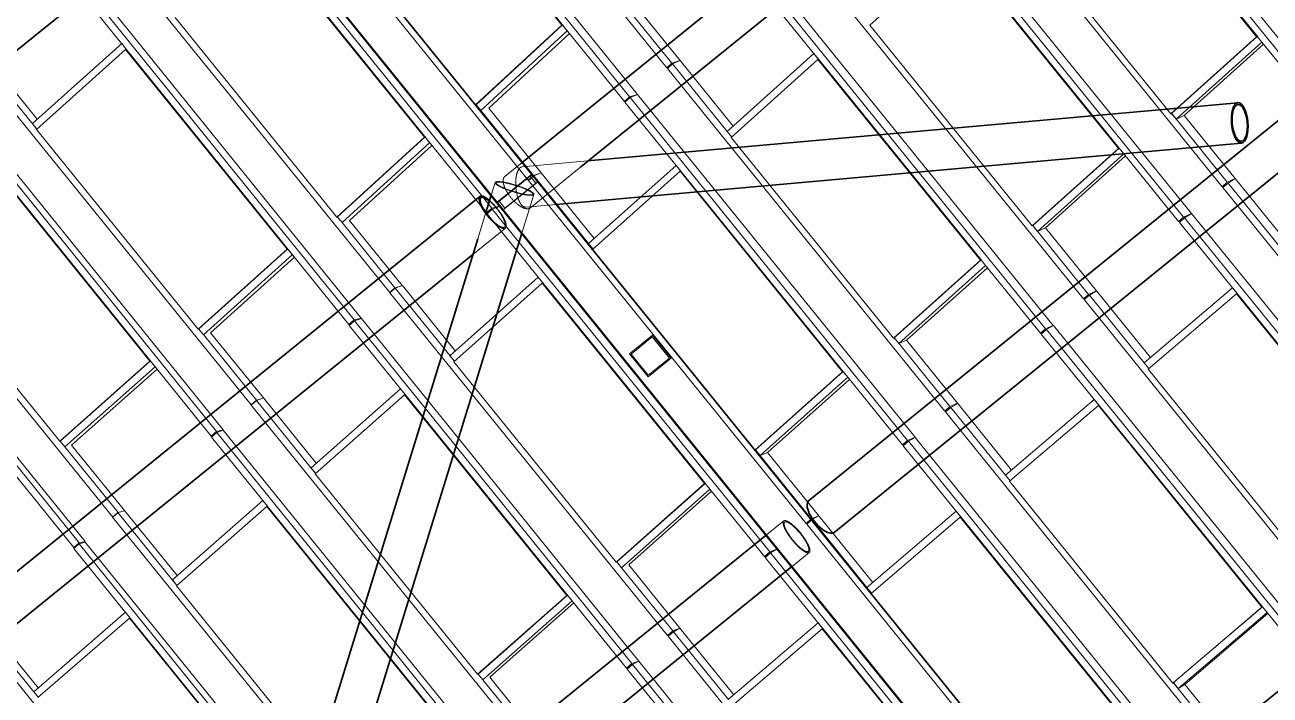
# Model space of a CAD drawing. Header units: millimetres. Extents: x 834681283 to 835686922, y 817551134 to 819407044.
# Drawn here: x 835236782 to 835245165, y 818116803 to 818121314 of the extents above; entities that cross this region are included whole.
import ezdxf

# ---------------------------------------------------------------- set-up
doc = ezdxf.new("R2010")
doc.units = ezdxf.units.MM
doc.header["$LTSCALE"] = 1200
doc.header["$MEASUREMENT"] = 0
for name, pattern in [('P01-MAGP-P-RF$0$P01_MS_01_N1-FloorPlan-PART2OFUPPERROOFSETTINGOUT$0$BH DASHED2', [3, 2, -1]), ('P01-MAGP-P-RF$0$P01_MS_01_N1-FloorPlan-PART2OFUPPERROOFSETTINGOUT$0$BH DASHED3', [2, 1, -1]), ('P01-MAGP-P-RF$0$PHANTOM', [2.5, 1.25, -0.25, 0.25, -0.25, 0.25, -0.25])]:
    doc.linetypes.add(name, pattern=pattern)
doc.layers.add('P01-MAAN-P-EVA$0$HATCH', color=9, linetype='Continuous')
for name, color, linetype, lineweight in [('P01-MAGP-P-RF$0$MMH053__', 253, 'P01-MAGP-P-RF$0$PHANTOM', 40), ('P01-MAGP-P-RF$0$P01_MS_01_N1-FloorPlan-PART2OFUPPERROOFSETTINGOUT$0$S-BEAM', 253, 'Continuous', 35), ('P01-MAGP-P-RF$0$P01_MS_01_N1-FloorPlan-PART2OFUPPERROOFSETTINGOUT$0$S-BEAM-HIDN', 253, 'P01-MAGP-P-RF$0$P01_MS_01_N1-FloorPlan-PART2OFUPPERROOFSETTINGOUT$0$BH DASHED2', 18), ('P01-MAGP-P-RF$0$P01_MS_01_N1-FloorPlan-PART2OFUPPERROOFSETTINGOUT$0$S-COLS-HIDN', 253, 'P01-MAGP-P-RF$0$P01_MS_01_N1-FloorPlan-PART2OFUPPERROOFSETTINGOUT$0$BH DASHED3', 18), ('P01-MAGP-P-RF$0$ROOF MESH HALF TONE$0$A-GLAZ', 253, 'Continuous', 9)]:
    doc.layers.add(name, color=color, linetype=linetype, lineweight=lineweight)

# ---------------------------------------------------------------- blocks, each defined once
blk = doc.blocks.new('P01-MAGP-P-RF$0$P01_MS_01_N1-FloorPlan-PART2OFUPPERROOFSETTINGOUT$0$Circular Hollow Sections - CHS273x10_PSB97-8442517-PART 2 OF  UPPER ROOF SETTING OUT')
at = {"layer": 'P01-MAGP-P-RF$0$P01_MS_01_N1-FloorPlan-PART2OFUPPERROOFSETTINGOUT$0$S-BEAM'}
for p, q in [((23873.5, 30991.1), (16857.2, 26078.3)), ((17013.8, 25854.6), (24030.1, 30767.5))]:
    blk.add_line(p, q, dxfattribs=at)
for centre, major_axis, start_param, end_param in [((23951.8, 30879.3), (-78.3, 111.8), 0, 3.141593), ((23951.8, 30879.3), (-72.6, 103.6), 0, 3.141593), ((23951.8, 30879.3), (-78.3, 111.8), 3.141593, 6.283185), ((23951.8, 30879.3), (-72.6, 103.6), 3.141593, 6.283185), ((16935.5, 25966.5), (-78.3, 111.8), 0, 3.141593)]:
    blk.add_ellipse(centre, major_axis=major_axis, ratio=0.420193, start_param=start_param, end_param=end_param, dxfattribs=at)
blk = doc.blocks.new('P01-MAGP-P-RF$0$P01_MS_01_N1-FloorPlan-PART2OFUPPERROOFSETTINGOUT$0$Circular Hollow Sections - CHS273x10_PSB97-8456002-PART 2 OF  UPPER ROOF SETTING OUT')
at = {"layer": 'P01-MAGP-P-RF$0$P01_MS_01_N1-FloorPlan-PART2OFUPPERROOFSETTINGOUT$0$S-BEAM'}
for p, q in [((13092.7, 30748), (9585, 28291.9)), ((9741.5, 28068.2), (13249.3, 30524.4))]:
    blk.add_line(p, q, dxfattribs=at)
for centre, major_axis, start_param, end_param in [((13171, 30636.2), (-78.3, 111.8), 0, 3.141593), ((13171, 30636.2), (-72.6, 103.6), 0, 3.141593), ((13171, 30636.2), (-78.3, 111.8), 3.141593, 6.283185), ((13171, 30636.2), (-72.6, 103.6), 3.141593, 6.283185), ((9663.3, 28180.1), (-78.3, 111.8), 0, 3.141593)]:
    blk.add_ellipse(centre, major_axis=major_axis, ratio=0.275074, start_param=start_param, end_param=end_param, dxfattribs=at)
blk = doc.blocks.new('P01-MAGP-P-RF$0$P01_MS_01_N1-FloorPlan-PART2OFUPPERROOFSETTINGOUT$0$Circular Hollow Sections - CHS273x16_PSB98-8464248-PART 2 OF  UPPER ROOF SETTING OUT')
at = {"layer": 'P01-MAGP-P-RF$0$P01_MS_01_N1-FloorPlan-PART2OFUPPERROOFSETTINGOUT$0$S-BEAM'}
for p, q in [((22137.1, 33418.6), (15092.1, 28485.7)), ((15484.7, 28427.3), (22293.7, 33195))]:
    blk.add_line(p, q, dxfattribs=at)
for major_axis, start_param, end_param in [((-78.3, 111.8), 0, 3.141593), ((-72.6, 103.6), 0, 3.141593), ((-78.3, 111.8), 3.141593, 6.283185), ((-72.6, 103.6), 3.141593, 6.283185)]:
    blk.add_ellipse((22215.4, 33306.8), major_axis=major_axis, ratio=0.429466, start_param=start_param, end_param=end_param, dxfattribs=at)
at = {"layer": 'P01-MAGP-P-RF$0$P01_MS_01_N1-FloorPlan-PART2OFUPPERROOFSETTINGOUT$0$S-BEAM-HIDN'}
for p, q in [((15092, 28485.6), (14969.5, 28399.9)), ((15126.1, 28176.2), (15484.6, 28427.3))]:
    blk.add_line(p, q, dxfattribs=at)
blk.add_ellipse((15047.8, 28288), major_axis=(-78.3, 111.8), ratio=0.429466, start_param=0, end_param=3.141593, dxfattribs=at)
blk = doc.blocks.new('P01-MAGP-P-RF$0$P01_MS_01_N1-FloorPlan-PART2OFUPPERROOFSETTINGOUT$0$Circular Hollow Sections - CHS273x16_PSB98-8464558-PART 2 OF  UPPER ROOF SETTING OUT')
at = {"layer": 'P01-MAGP-P-RF$0$P01_MS_01_N1-FloorPlan-PART2OFUPPERROOFSETTINGOUT$0$S-BEAM'}
for p, q in [((25413.5, 28426.1), (18795.1, 23791.9)), ((18951.7, 23568.2), (25571.5, 28203.5))]:
    blk.add_line(p, q, dxfattribs=at)
for centre, major_axis, start_param, end_param in [((25649.6, 28424.8), (-78.3, 111.8), 0.967782, 2.209602), ((25649.6, 28424.8), (-72.6, 103.6), 1.002898, 2.179315), ((18873.4, 23680), (-78.3, 111.8), 0, 3.141593)]:
    blk.add_ellipse(centre, major_axis=major_axis, ratio=0.410786, start_param=start_param, end_param=end_param, dxfattribs=at)
at = {"layer": 'P01-MAGP-P-RF$0$P01_MS_01_N1-FloorPlan-PART2OFUPPERROOFSETTINGOUT$0$S-BEAM-HIDN'}
for p, q in [((25571.3, 28536.6), (25413.5, 28426.1)), ((25571.6, 28203.5), (25727.9, 28312.9))]:
    blk.add_line(p, q, dxfattribs=at)
for major_axis, start_param, end_param in [((-78.3, 111.8), 0, 0.967417), ((-72.6, 103.6), 0, 1.002504), ((-78.3, 111.8), 3.141593, 6.283185), ((-72.6, 103.6), 3.141593, 6.283185), ((-72.6, 103.6), 2.179709, 3.141593), ((-78.3, 111.8), 2.209967, 3.141593)]:
    blk.add_ellipse((25649.6, 28424.8), major_axis=major_axis, ratio=0.410786, start_param=start_param, end_param=end_param, dxfattribs=at)
blk = doc.blocks.new('P01-MAGP-P-RF$0$P01_MS_01_N1-FloorPlan-PART2OFUPPERROOFSETTINGOUT$0$Circular Hollow Sections - CHS273x10_PSB97-8444134-PART 2 OF  UPPER ROOF SETTING OUT')
at = {"layer": 'P01-MAGP-P-RF$0$P01_MS_01_N1-FloorPlan-PART2OFUPPERROOFSETTINGOUT$0$S-BEAM'}
for p, q in [((16558.2, 25868.9), (9467.6, 20904)), ((9624.1, 20680.4), (16714.7, 25645.2))]:
    blk.add_line(p, q, dxfattribs=at)
blk.add_ellipse((9545.9, 20792.2), major_axis=(-78.3, 111.8), ratio=0.265654, start_param=0, end_param=3.141593, dxfattribs=at)
at = {"layer": 'P01-MAGP-P-RF$0$P01_MS_01_N1-FloorPlan-PART2OFUPPERROOFSETTINGOUT$0$S-BEAM-HIDN'}
for p, q in [((16680.9, 25954.8), (16558.2, 25868.9)), ((16714.8, 25645.3), (16837.4, 25731.2))]:
    blk.add_line(p, q, dxfattribs=at)
for major_axis, start_param, end_param in [((-78.3, 111.8), 0, 3.141593), ((-72.6, 103.6), 0, 3.141593), ((-78.3, 111.8), 3.141593, 6.283185), ((-72.6, 103.6), 3.141593, 6.283185)]:
    blk.add_ellipse((16759.1, 25843), major_axis=major_axis, ratio=0.265654, start_param=start_param, end_param=end_param, dxfattribs=at)
blk = doc.blocks.new('P01-MAGP-P-RF$0$P01_MS_01_N1-FloorPlan-PART2OFUPPERROOFSETTINGOUT$0$Circular Hollow Sections - CHS273x12_5_PSB101-8473104-PART 2 OF  UPPER ROOF SETTING OUT')
at = {"layer": 'P01-MAGP-P-RF$0$P01_MS_01_N1-FloorPlan-PART2OFUPPERROOFSETTINGOUT$0$S-BEAM'}
for p, q in [((19927, 28550.5), (15532.2, 28464.3)), ((15301.4, 28186.7), (19932.3, 28277.6))]:
    blk.add_line(p, q, dxfattribs=at)
for major_axis, start_param, end_param in [((-2.7, 136.5), 0, 3.141593), ((-2.4, 124), 0, 3.141593), ((-2.7, 136.5), 3.141593, 6.283185), ((-2.4, 124), 3.141593, 6.283185)]:
    blk.add_ellipse((19929.7, 28414.1), major_axis=major_axis, ratio=0.405714, start_param=start_param, end_param=end_param, dxfattribs=at)
at = {"layer": 'P01-MAGP-P-RF$0$P01_MS_01_N1-FloorPlan-PART2OFUPPERROOFSETTINGOUT$0$S-BEAM-HIDN'}
for p, q in [((15532.1, 28464.3), (15091, 28455.6)), ((15096.4, 28182.7), (15301.4, 28186.7))]:
    blk.add_line(p, q, dxfattribs=at)
blk.add_ellipse((15093.7, 28319.2), major_axis=(-2.7, 136.5), ratio=0.405714, start_param=0, end_param=3.141593, dxfattribs=at)
blk = doc.blocks.new('P01-MAGP-P-RF$0$P01_MS_01_N1-FloorPlan-PART2OFUPPERROOFSETTINGOUT$0$Circular Hollow Sections - CHS273x10_PSB97-8456034-PART 2 OF  UPPER ROOF SETTING OUT')
at = {"layer": 'P01-MAGP-P-RF$0$P01_MS_01_N1-FloorPlan-PART2OFUPPERROOFSETTINGOUT$0$S-BEAM'}
for p, q in [((14792.3, 28275.7), (11304.4, 25833.5)), ((11461, 25609.9), (14718.6, 27890.9))]:
    blk.add_line(p, q, dxfattribs=at)
for centre, major_axis, start_param, end_param in [((14870.6, 28163.9), (-78.3, 111.8), 0, 1.781718), ((14870.6, 28163.9), (-72.6, 103.6), 0, 1.703974), ((14870.6, 28163.9), (-78.3, 111.8), 5.302301, 6.283185), ((14870.6, 28163.9), (-72.6, 103.6), 5.325527, 6.283185), ((11382.7, 25721.7), (-78.3, 111.8), 0, 3.141593)]:
    blk.add_ellipse(centre, major_axis=major_axis, ratio=0.298999, start_param=start_param, end_param=end_param, dxfattribs=at)
at = {"layer": 'P01-MAGP-P-RF$0$P01_MS_01_N1-FloorPlan-PART2OFUPPERROOFSETTINGOUT$0$S-BEAM-HIDN'}
blk.add_line((14718.6, 27890.9), (14948.8, 28052.1), dxfattribs=at)
for major_axis, start_param, end_param in [((-72.6, 103.6), 3.141593, 5.325133), ((-78.3, 111.8), 3.141593, 5.301936), ((-72.6, 103.6), 1.704368, 3.141593), ((-78.3, 111.8), 1.782083, 3.141593)]:
    blk.add_ellipse((14870.6, 28163.9), major_axis=major_axis, ratio=0.298999, start_param=start_param, end_param=end_param, dxfattribs=at)
blk = doc.blocks.new('P01-MAGP-P-RF$0$P01_MS_01_N1-FloorPlan-PART2OFUPPERROOFSETTINGOUT$0$Circular Hollow Sections - CHS273x8_PSB100-8473082-PART 2 OF  UPPER ROOF SETTING OUT')
at = {"layer": 'P01-MAGP-P-RF$0$P01_MS_01_N1-FloorPlan-PART2OFUPPERROOFSETTINGOUT$0$S-BEAM'}
for p, q in [((14869.4, 28280.6), (14824.9, 28165.5)), ((13375.6, 23665.1), (15058, 28011.4)), ((14758.2, 27993.2), (13121, 23763.7))]:
    blk.add_line(p, q, dxfattribs=at)
blk.add_ellipse((13248.3, 23714.4), major_axis=(-127.3, 49.3), ratio=0.172274, start_param=0, end_param=3.141593, dxfattribs=at)
at = {"layer": 'P01-MAGP-P-RF$0$P01_MS_01_N1-FloorPlan-PART2OFUPPERROOFSETTINGOUT$0$S-BEAM-HIDN'}
for p, q in [((14901.4, 28363.2), (14869.5, 28280.6)), ((15058, 28011.4), (15156, 28264.7)), ((14824.9, 28165.4), (14758.2, 27993.2))]:
    blk.add_line(p, q, dxfattribs=at)
for major_axis, start_param, end_param in [((-127.3, 49.3), 0, 3.141593), ((-127.3, 49.3), 3.141593, 6.283185), ((-119.8, 46.4), 0, 3.141593), ((-119.8, 46.4), 3.141593, 6.283185)]:
    blk.add_ellipse((15028.7, 28314), major_axis=major_axis, ratio=0.172274, start_param=start_param, end_param=end_param, dxfattribs=at)
blk = doc.blocks.new('P01-MAGP-P-RF$0$ROOF MESH HALF TONE')
at = {"layer": 'P01-MAGP-P-RF$0$ROOF MESH HALF TONE$0$A-GLAZ', "lineweight": 5}
for p, q in [((14387.2, 31510.4), (16108.7, 29052.7)), ((14125.1, 31333.3), (15844.2, 28876.3)), ((15898.5, 28888.1), (14179.4, 31345.2)), ((20544.7, 28514.9), (18840.2, 30947)), ((18748.5, 30897.7), (20092.6, 28980)), ((18784.5, 30925.8), (20489, 28493.7)), ((13402.9, 30821.6), (15125.3, 28363.7)), ((14434.3, 30802.6), (15423.8, 29388.3)), ((14439.1, 30803.4), (15807.8, 28847.2)), ((13148.5, 30648.4), (14866.7, 28191.7)), ((14918.3, 28202), (13200.2, 30658.8)), ((18079.8, 30425.8), (19781.1, 27993.8)), ((19085.4, 30408.4), (20083.2, 28984.8)), ((14805.9, 28893), (13815, 30307)), ((19563.6, 27828), (17859.3, 30260.1)), ((17768.5, 30212), (19107.4, 28301.3)), ((17804.6, 30240.2), (19508.9, 27808.2)), ((12418.9, 30132.8), (14142.2, 27674.6)), ((13458.1, 30116.6), (14448, 28701.2)), ((13462.8, 30117.2), (14829.8, 28162.5)), ((12135.3, 29934.4), (12458.6, 29471.9)), ((12172.7, 29963.6), (13889.8, 27507.1)), ((13938.4, 27515.9), (12221.3, 29972.4)), ((19471.5, 28507.2), (18475.2, 29931.4)), ((17095.8, 29737.4), (18797.3, 27305.4)), ((17491.7, 29243), (18105.6, 29722.6)), ((18105.6, 29722.6), (19102.8, 28299.5)), ((19107.5, 28301.1), (18110.2, 29724.3)), ((13822.3, 28205.5), (12830.3, 29620.5)), ((15822.8, 29541.2), (16144.7, 29081.8)), ((15879.3, 29554.6), (16201.1, 29095.3)), ((16789.2, 29526.7), (18127.9, 27615.9)), ((16825.6, 29555.1), (18529.4, 27123)), ((18582.8, 27141.3), (16878.9, 29573.4)), ((11435.1, 29443.9), (13159.5, 26985.4)), ((11474.1, 29470.7), (11848.6, 28936.8)), ((11520.7, 29482.4), (11856.8, 29003.3)), ((11821.9, 28976.1), (12459.1, 29472.3)), ((11845.6, 28934.4), (12482.7, 29430.6)), ((12487.4, 29431.8), (12459.1, 29472.3)), ((12486.9, 29431.4), (12482.7, 29430.6)), ((12482.7, 29430.6), (13473.2, 28013.7)), ((12487.2, 29431), (12486.9, 29431.4)), ((12487.2, 29431), (13852.4, 27477.9)), ((15423.8, 29388.3), (14805.9, 28893)), ((14810.5, 28894), (15428.5, 29389.3)), ((14838.6, 28853.5), (15456.6, 29348.7)), ((15428.5, 29389.3), (15423.8, 29388.3)), ((15456.6, 29348.7), (15428.3, 29389.1)), ((11197.6, 29278.8), (12913.7, 26822.6)), ((12958.6, 26830), (11242.5, 29286.1)), ((15470.9, 29328.7), (14893.1, 28865.6)), ((18487.7, 27819.4), (17491.7, 29243)), ((16144.7, 29081.8), (16199.8, 29094.9)), ((16201.5, 29095.5), (16148, 29077.3)), ((16201.5, 29095.5), (16526.9, 28630.4)), ((16108.7, 29052.7), (16144.7, 29081.8)), ((16119.9, 29055.4), (16108.7, 29052.7)), ((16148, 29077.3), (16111.6, 29048.9)), ((16111.6, 29048.9), (17813.6, 26617)), ((16148, 29077.3), (16484.1, 28597.1)), ((16484, 28596.9), (17102.6, 29079.1)), ((16508, 28554.8), (17126.6, 29037)), ((17131, 29038.5), (17102.6, 29079.1)), ((17131.2, 29038.5), (17126.6, 29037)), ((17126.6, 29037), (18123.4, 27614.2)), ((18127.9, 27615.8), (17131.2, 29038.5)), ((11821.9, 28976.1), (11849.2, 28937.2)), ((12839.1, 27518.1), (11845.6, 28934.4)), ((20083.2, 28984.8), (19471.5, 28507.2)), ((19476.5, 28509.2), (20088.2, 28986.8)), ((19505, 28468.5), (20116.7, 28946.1)), ((20126.7, 28931.4), (19560.5, 28489.4)), ((20088, 28986.6), (20083.2, 28984.8)), ((20116.7, 28946.1), (20088.2, 28986.8)), ((20116.5, 28945.9), (20453.1, 28465.7)), ((14810.5, 28894), (14805.9, 28893)), ((14810.3, 28893.9), (14810.5, 28894)), ((14810.3, 28893.9), (14838.6, 28853.5)), ((14838.8, 28853.6), (15161.7, 28392.9)), ((14893.1, 28865.6), (15215.5, 28405.4)), ((15807.8, 28847.2), (15844.2, 28876.3)), ((15821.3, 28850.1), (15807.8, 28847.2)), ((15847.2, 28870.2), (15810.5, 28841.7)), ((15810.5, 28841.7), (17163.2, 26910.3)), ((15844.2, 28876.3), (15898.5, 28888.1)), ((15898.9, 28886.9), (15847.2, 28870.2)), ((15847.2, 28870.2), (17550.6, 26438.2)), ((15898.5, 28888.1), (15895.7, 28885.9)), ((17602.2, 26454.9), (15898.9, 28886.9)), ((10451.8, 28754.9), (12177.2, 26296.1)), ((11508.2, 28744.6), (12499.6, 27325.7)), ((11512.5, 28744.7), (12875.8, 26793.5)), ((14448, 28701.2), (13822.3, 28205.5)), ((13826.7, 28206.4), (14452.4, 28702.1)), ((14452.4, 28702.1), (14448, 28701.2)), ((14480.4, 28661.4), (14452, 28701.8)), ((10223.3, 28594.1), (11938.6, 26138.3)), ((11979, 26144), (10263.7, 28599.9)), ((13854.7, 28165.7), (14480.4, 28661.4)), ((14494.3, 28642.2), (13906.6, 28176.5)), ((16484, 28596.9), (16511.5, 28557.6)), ((17503.9, 27131.8), (16508, 28554.8)), ((19476.3, 28509), (19471.5, 28507.2)), ((19475.4, 28510.3), (19817, 28021.9)), ((19476.3, 28509), (19476.4, 28509.2)), ((19476.5, 28509.2), (19505, 28468.5)), ((19505, 28468.5), (19560.5, 28489.4)), ((19560.5, 28489.4), (19872.9, 28042.8)), ((15125.3, 28363.7), (15161.7, 28392.9)), ((15134.3, 28365.7), (15125.3, 28363.7)), ((15164.2, 28388.9), (15127.4, 28360.4)), ((15127.4, 28360.4), (16829.9, 25928.4)), ((15161.7, 28392.9), (15209.7, 28403.6)), ((15215.9, 28405.5), (15164.2, 28388.9)), ((15164.2, 28388.9), (15500.1, 27909)), ((15215.9, 28405.5), (15541.1, 27940.9)), ((15500, 27909), (16124.3, 28393.5)), ((15524.1, 27866.9), (16148.4, 28351.4)), ((16152.8, 28352.8), (16124.3, 28393.5)), ((16152.8, 28352.9), (16148.4, 28351.4)), ((16148.4, 28351.4), (17144.7, 26928.9)), ((11856.3, 26830.6), (10861, 28248.8)), ((19102.8, 28299.5), (18487.7, 27819.4)), ((18492.6, 27821.3), (19107.7, 28301.3)), ((18521.1, 27780.6), (19136.2, 28260.6)), ((19107.5, 28301.1), (19102.8, 28299.5)), ((19136.2, 28260.6), (19107.7, 28301.3)), ((19136, 28260.5), (19472.7, 27780)), ((13826.7, 28206.4), (13822.3, 28205.5)), ((13825.5, 28208.1), (13837.7, 28190.8)), ((13826.4, 28206.2), (13826.7, 28206.4)), ((13826.4, 28206.2), (13854.7, 28165.7)), ((13855.1, 28166), (14179.1, 27703.8)), ((13906.6, 28176.5), (14229.9, 27715.5)), ((14829.8, 28162.5), (14866.7, 28191.7)), ((14843.1, 28165.1), (14829.8, 28162.5)), ((14869.3, 28185.4), (14832.2, 28156.7)), ((14866.7, 28191.7), (14918.3, 28202)), ((14919, 28200.4), (14869.3, 28185.4)), ((14869.3, 28185.4), (16572, 25753.4)), ((14918.3, 28202), (14914.7, 28199.1)), ((16621.7, 25768.4), (14919, 28200.4)), ((19146.4, 28245.6), (18575.6, 27800.2)), ((14832.2, 28156.7), (15146.5, 27707.8)), ((10538.6, 28058.4), (11900.1, 26109.2)), ((13473.2, 28013.7), (12839.1, 27518.1)), ((12843.2, 27518.8), (13477.3, 28014.5)), ((13477.3, 28014.5), (13473.2, 28013.7)), ((13505.2, 27973.6), (13476.8, 28014.1)), ((19781.1, 27993.8), (19817, 28021.9)), ((19808.3, 28004), (19781.1, 27993.8)), ((19823.5, 28015.2), (19786.6, 27988.1)), ((19817, 28021.9), (19872.9, 28042.8)), ((19873.7, 28042.3), (19823.5, 28015.2)), ((19823.5, 28015.2), (20158.4, 27536.1)), ((19872.9, 28042.8), (19869.1, 28039.8)), ((19873.7, 28042.3), (20204.1, 27569.6)), ((12871, 27477.9), (13505.2, 27973.6)), ((13518.6, 27955.4), (12919.9, 27487.5)), ((19786.6, 27988.1), (21505, 25529.9)), ((15500, 27909), (15527.6, 27869.6)), ((15500.4, 27908.6), (15527.7, 27869.7)), ((16520.1, 26444.2), (15524.1, 27866.9)), ((18492.4, 27821.1), (18487.7, 27819.4)), ((18491.5, 27822.4), (18833.5, 27333.7)), ((18492.4, 27821.1), (18492.6, 27821.3)), ((18492.6, 27821.3), (18521.1, 27780.6)), ((18521.1, 27780.6), (18575.6, 27800.2)), ((18575.6, 27800.2), (18888.3, 27353.3)), ((19472.7, 27780), (19508.9, 27808.2)), ((19497.5, 27788.9), (19472.7, 27780)), ((19514.5, 27801.5), (19477.5, 27774.2)), ((19477.5, 27774.2), (20835, 25838.6)), ((19508.9, 27808.2), (19563.6, 27828)), ((19563.7, 27827.5), (19514.5, 27801.5)), ((19514.5, 27801.5), (21237.5, 25344.6)), ((21286.7, 25370.7), (19563.7, 27827.5)), ((14142.2, 27674.6), (14179.1, 27703.8)), ((14148.7, 27676), (14142.2, 27674.6)), ((14180.4, 27700.5), (14143.4, 27671.9)), ((14143.4, 27671.9), (15846.4, 25239.8)), ((14179.1, 27703.8), (14218.5, 27712)), ((14218.2, 27712), (14180.4, 27700.5)), ((14180.4, 27700.5), (14543.6, 27181.9)), ((14230.1, 27715.6), (14218.5, 27712)), ((14230.1, 27715.6), (14555.1, 27251.4)), ((14516.1, 27221.3), (15146.5, 27707.8)), ((14540.2, 27179.3), (15170.7, 27665.9)), ((15175, 27667.2), (15146.5, 27707.8)), ((15175, 27667.2), (15170.7, 27665.9)), ((15170.7, 27665.9), (16166.7, 26243.3)), ((15175, 27667.2), (16171, 26244.5)), ((16171, 26244.6), (15175, 27667.2)), ((18123.4, 27614.2), (17503.9, 27131.8)), ((17508.6, 27133.5), (18128.1, 27615.9)), ((18127.9, 27615.8), (18123.4, 27614.2)), ((18156.5, 27575.2), (18128.1, 27615.9)), ((12843.2, 27518.8), (12839.1, 27518.1)), ((12842.7, 27518.4), (12843.2, 27518.8)), ((12842.7, 27518.4), (12871, 27477.9)), ((13852.4, 27477.9), (13889.8, 27507.1)), ((13891.9, 27500.5), (13854.4, 27471.8)), ((13889.8, 27507.1), (13938.4, 27515.9)), ((13939.3, 27513.9), (13891.9, 27500.5)), ((13891.9, 27500.5), (15593.9, 25068.6)), ((13938.4, 27515.9), (13933.8, 27512.4)), ((15641.3, 25082.1), (13939.3, 27513.9)), ((17537.1, 27092.8), (18156.5, 27575.2)), ((18167, 27560), (17590.3, 27110.9)), ((18156.4, 27575.1), (18493, 27094.7)), ((12871.6, 27478.4), (13196.9, 27014.6)), ((12920, 27487.5), (13244, 27025.5)), ((13865.5, 27480.3), (13852.4, 27477.9)), ((13854.4, 27471.8), (14169.2, 27022)), ((11860.1, 26831.2), (12503.4, 27326.4)), ((12503.4, 27326.4), (12499.6, 27325.7)), ((18797.3, 27305.4), (18833.5, 27333.7)), ((18839.6, 27327.2), (18802.6, 27300)), ((18833.5, 27333.7), (18888.3, 27353.3)), ((18889.1, 27352.8), (18839.6, 27327.2)), ((18839.6, 27327.2), (19175.2, 26847.2)), ((18888.3, 27353.3), (18885.1, 27350.8)), ((18889.1, 27352.8), (19219.6, 26880)), ((12499.6, 27325.7), (11856.3, 26830.6)), ((11887.7, 26790.1), (12531.1, 27285.3)), ((12543.9, 27268.5), (11933, 26798.4)), ((12531.1, 27285.3), (12502.7, 27325.8)), ((18822.1, 27314.3), (18797.3, 27305.4)), ((18802.6, 27300), (20521.1, 24841.9)), ((19174.7, 26846.9), (19802.8, 27309.6)), ((19199.5, 26804.1), (19827.6, 27266.7)), ((19831.4, 27268.7), (19802.8, 27309.6)), ((19831.9, 27269), (19827.6, 27266.7)), ((19827.6, 27266.7), (20831, 25836)), ((20835.2, 25838.2), (19831.9, 27269)), ((14516.1, 27221.3), (14543.6, 27181.9)), ((15536.4, 25756.8), (14540.2, 27179.3)), ((17508.5, 27133.4), (17503.9, 27131.8)), ((17507.5, 27134.6), (17850, 26645.4)), ((17508.5, 27133.4), (17508.5, 27133.4)), ((17508.6, 27133.5), (17537.1, 27092.8)), ((17537.1, 27092.8), (17590.3, 27110.9)), ((17590.3, 27110.9), (17903.4, 26663.5)), ((18493, 27094.7), (18529.4, 27123)), ((18515.7, 27102.4), (18493, 27094.7)), ((18534.7, 27116.5), (18497.5, 27089)), ((18497.5, 27089), (19854.3, 25154)), ((18529.4, 27123), (18582.8, 27141.3)), ((18582.9, 27140.8), (18534.7, 27116.5)), ((18534.7, 27116.5), (20257.5, 24659.5)), ((20305.7, 24683.8), (18582.9, 27140.8)), ((13196.9, 27012), (13159.4, 26983.3)), ((13159.5, 26985.4), (13196.9, 27014.6)), ((13196.9, 27014.6), (13239.9, 27023)), ((13222.5, 27019.3), (13196.9, 27012)), ((13196.9, 27012), (13559.4, 26494.5)), ((13244.2, 27025.5), (13238.8, 27024)), ((13244.2, 27025.5), (13568.8, 26562.2)), ((13532, 26534), (14169.3, 27022.1)), ((14197.8, 26981.5), (14169.3, 27022.1)), ((13159.4, 26983.3), (14863.3, 24551.1)), ((13163.2, 26986.1), (13159.5, 26985.4)), ((13556.3, 26492), (14193.6, 26980.2)), ((14197.6, 26981.4), (14193.6, 26980.2)), ((14193.6, 26980.2), (15189.4, 25557.3)), ((14197.7, 26981.3), (14197.6, 26981.4)), ((14197.7, 26981.3), (15556.4, 25039.9)), ((17144.7, 26928.9), (16520.1, 26444.2)), ((16524.5, 26445.7), (17149.2, 26930.3)), ((16524.6, 26445.7), (17149.2, 26930.4)), ((17149.2, 26930.3), (17144.7, 26928.9)), ((17177.7, 26889.7), (17149.2, 26930.4)), ((11860.1, 26831.2), (11856.3, 26830.6)), ((11859.3, 26830.6), (11860, 26831.2)), ((11859.3, 26830.6), (11887.7, 26790.1)), ((12913.7, 26822.6), (12958.6, 26830)), ((12959.8, 26827.5), (12915.1, 26815.8)), ((12958.6, 26830), (12953.1, 26825.7)), ((14661, 24395.8), (12959.8, 26827.5)), ((16553, 26405.1), (17177.7, 26889.7)), ((17188.3, 26874.5), (16604.6, 26421.7)), ((17177.6, 26889.7), (17513.8, 26409.7)), ((19174.7, 26846.9), (19203, 26806.6)), ((11888.5, 26790.7), (12215.1, 26325.2)), ((11933.1, 26798.4), (12258, 26335.4)), ((12875.8, 26793.5), (12913.7, 26822.6)), ((12888.6, 26795.6), (12875.8, 26793.5)), ((12915.1, 26815.8), (12877.2, 26787)), ((12877.2, 26787), (13192.6, 26336.2)), ((12915.1, 26815.8), (14616.3, 24384)), ((20200.6, 25372.2), (19199.5, 26804.1)), ((17850, 26645.4), (17903.4, 26663.5)), ((17904.1, 26663.1), (17855.7, 26639.2)), ((17903.4, 26663.5), (17900.9, 26661.6)), ((17904.1, 26663.1), (18234.8, 26190.2)), ((17813.6, 26617), (17850, 26645.4)), ((17835.8, 26624.6), (17813.6, 26617)), ((17855.7, 26639.2), (17818.5, 26611.7)), ((17818.5, 26611.7), (19537.1, 24153.8)), ((17855.7, 26639.2), (18191.8, 26158.5)), ((18191.4, 26158.2), (18822.7, 26624.6)), ((18216.3, 26115.5), (18847.5, 26582)), ((18851.2, 26583.8), (18822.7, 26624.6)), ((18851.7, 26584), (18847.5, 26582)), ((18847.5, 26582), (19850.4, 25151.6)), ((19854.6, 25153.7), (18851.7, 26584)), ((13532, 26534), (13559.6, 26494.6)), ((14552.9, 25069.4), (13556.3, 26492)), ((16524.5, 26445.7), (16520.1, 26444.2)), ((16523.6, 26447), (16866.6, 25956.9)), ((16524.6, 26445.7), (16553, 26405.1)), ((16553, 26405.1), (16604.6, 26421.7)), ((16604.6, 26421.7), (16918.3, 25973.6)), ((17513.8, 26409.7), (17550.6, 26438.2)), ((17534.7, 26416.4), (17513.8, 26409.7)), ((17555.5, 26431.8), (17518.1, 26404.1)), ((17518.1, 26404.1), (18874.3, 24469.5)), ((17550.6, 26438.2), (17602.2, 26454.9)), ((17602.3, 26454.3), (17555.5, 26431.8)), ((17555.5, 26431.8), (19278, 23974.7)), ((19324.9, 23997.2), (17602.3, 26454.3)), ((12213.7, 26323.4), (12175.8, 26294.6)), ((12177.2, 26296.1), (12215.1, 26325.2)), ((12221.8, 26325.6), (12213.7, 26323.4)), ((12213.7, 26323.4), (12575.3, 25807.4)), ((12215.1, 26325.2), (12259.5, 26333.3)), ((12258.1, 26335.4), (12255.7, 26334.8)), ((12258.1, 26335.4), (12582.2, 25873)), ((12548, 25847), (13192.9, 26336.5)), ((13221.3, 26295.8), (13192.9, 26336.5)), ((12175.8, 26294.6), (13880.4, 23862.3)), ((12572.3, 25805.1), (13217.2, 26294.5)), ((13221, 26295.6), (13217.2, 26294.5)), ((13217.2, 26294.5), (14213.1, 24871)), ((13221.2, 26295.4), (13221, 26295.6)), ((13221.2, 26295.3), (14578.4, 24355.3)), ((16166.7, 26243.3), (15536.4, 25756.8)), ((15540.6, 25758), (16171, 26244.5)), ((15540.7, 25758.1), (16171, 26244.6)), ((16171, 26244.6), (16166.7, 26243.3)), ((16199.4, 26203.9), (16171, 26244.5)), ((15569.1, 25717.4), (16199.4, 26203.9)), ((16210, 26188.8), (15618.8, 25732.5)), ((16199.5, 26203.9), (16534.9, 25724.7)), ((18191.4, 26158.2), (18219.6, 26118)), ((11900.1, 26109.2), (11938.6, 26138.3)), ((11912.3, 26110.9), (11900.1, 26109.2)), ((11939.1, 26131.1), (11900.8, 26102.3)), ((11900.8, 26102.3), (12216.7, 25650.4)), ((11938.6, 26138.3), (11979, 26144)), ((11980.6, 26141.2), (11939.1, 26131.1)), ((11939.1, 26131.1), (13639.4, 23699.5)), ((11979, 26144), (11972.7, 26139.2)), ((13680.9, 23709.6), (11980.6, 26141.2)), ((19217.1, 24684.2), (18216.3, 26115.5)), ((16829.9, 25928.4), (16866.6, 25956.9)), ((16849.7, 25934.8), (16829.9, 25928.4)), ((16871.8, 25951.1), (16834.3, 25923.5)), ((16834.3, 25923.5), (18553.3, 23465.7)), ((16866.6, 25956.9), (16918.3, 25973.6)), ((16918.9, 25973.3), (16871.8, 25951.1)), ((16871.8, 25951.1), (17208.4, 25469.9)), ((16918.9, 25973.3), (17249.6, 25500.4)), ((17208, 25469.6), (17843.1, 25939.8)), ((17871.7, 25899), (17843.1, 25939.8)), ((12548, 25847), (12575.6, 25807.6)), ((17232.9, 25427.1), (17868, 25897.2)), ((17872.1, 25899.2), (17868, 25897.2)), ((17868, 25897.2), (18870.4, 24467.3)), ((18874.5, 24469.2), (17872.1, 25899.2)), ((13569.7, 24382), (12572.3, 25805.1)), ((15540.7, 25758.1), (15536.4, 25756.8)), ((15540.6, 25758), (15569.1, 25717.4)), ((16534.9, 25724.7), (16572, 25753.4)), ((16576.5, 25747.1), (16538.8, 25719.2)), ((16572, 25753.4), (16621.7, 25768.4)), ((16621.9, 25767.8), (16576.5, 25747.1)), ((16576.5, 25747.1), (18298.7, 23289.8)), ((16621.7, 25768.4), (16619.3, 25766.6)), ((18344.1, 23310.5), (16621.9, 25767.8)), ((11564, 25160.6), (12217.2, 25650.8)), ((12245.7, 25610.1), (12217.2, 25650.8)), ((15569.1, 25717.4), (15883.5, 25268.4)), ((15618.8, 25732.5), (15933.2, 25283.5)), ((16554.2, 25730.6), (16534.9, 25724.7)), ((16538.8, 25719.2), (17894.6, 23784.8)), ((11192.5, 25605.9), (12898, 23173.4)), ((11231.4, 25633.9), (11591.2, 25120.7)), ((11271.9, 25645.3), (11595.3, 25184)), ((11588.5, 25118.7), (12241.7, 25608.8)), ((12245.2, 25609.7), (12241.7, 25608.8)), ((12241.7, 25608.8), (13237.8, 24184.3)), ((12245.5, 25609.4), (12245.2, 25609.7)), ((12245.5, 25609.3), (13601.1, 23670.7)), ((15189.4, 25557.3), (14552.9, 25069.4)), ((14557, 25070.5), (15193.5, 25558.5)), ((14585.3, 25029.8), (15221.8, 25517.7)), ((15232.4, 25503), (14632.8, 25043.4)), ((15193.5, 25558.5), (15189.4, 25557.3)), ((15221.8, 25517.7), (15193.4, 25558.4)), ((17208, 25469.6), (17236.1, 25429.4)), ((18233.6, 23996.3), (17232.9, 25427.1)), ((15846.4, 25239.8), (15883.5, 25268.4)), ((15863.6, 25245), (15846.4, 25239.8)), ((15888, 25263.1), (15850.3, 25235.2)), ((15850.3, 25235.2), (17569.6, 22777.5)), ((15883.5, 25268.4), (15933.2, 25283.5)), ((15933.6, 25283.5), (15888, 25263.1)), ((15888, 25263.1), (16224.9, 24781.4)), ((15933.6, 25283.5), (16264.3, 24810.6)), ((16224.6, 24781.2), (16863.9, 25254.8)), ((16892.5, 25214), (16863.9, 25254.8)), ((11564, 25160.6), (11591.7, 25121.1)), ((16249.6, 24738.8), (16888.9, 25212.4)), ((16892.8, 25214.2), (16888.9, 25212.4)), ((16888.9, 25212.4), (17890.8, 23782.8)), ((17894.7, 23784.6), (16892.8, 25214.2)), ((19850.4, 25151.6), (19217.1, 24684.2)), ((19221.6, 24686.5), (19854.9, 25154)), ((19854.6, 25153.7), (19850.4, 25151.6)), ((19883.5, 25113.1), (19854.9, 25154)), ((14557, 25070.5), (14552.9, 25069.4)), ((14556.8, 25070.4), (14557, 25070.5)), ((14556.8, 25070.4), (14585.3, 25029.8)), ((15556.4, 25039.9), (15593.9, 25068.6)), ((15593.9, 25068.6), (15641.3, 25082.1)), ((15641.6, 25081.2), (15597.8, 25062.4)), ((15641.3, 25082.1), (15638.4, 25079.9)), ((17363.3, 22623.9), (15641.6, 25081.2)), ((19250.2, 24645.6), (19883.5, 25113.1)), ((19888.5, 25105.3), (19298.1, 24669.5)), ((19883.2, 25112.8), (20220.3, 24632)), ((14585.5, 25029.9), (14900.7, 24579.8)), ((14632.8, 25043.4), (14948, 24593.5)), ((15574.3, 25045), (15556.4, 25039.9)), ((15597.8, 25062.4), (15559.9, 25034.4)), ((15559.9, 25034.4), (16915.3, 23099.9)), ((15597.8, 25062.4), (17319.6, 22605)), ((19221.3, 24686.2), (19217.1, 24684.2)), ((19220.8, 24686.9), (19574.3, 24181.3)), ((19221.3, 24686.2), (19221.6, 24686.5)), ((19221.6, 24686.5), (19250.2, 24645.6)), ((19250.2, 24645.6), (19298.1, 24669.5)), ((19298.1, 24669.5), (19622.8, 24205.2))]:
    blk.add_line(p, q, dxfattribs=at)
blk = doc.blocks.new('P01-MAGP-P-RF')
at = {"layer": 'P01-MAGP-P-RF$0$P01_MS_01_N1-FloorPlan-PART2OFUPPERROOFSETTINGOUT$0$S-BEAM'}
for p, q in [((835240195.3, 818120307.6), (835236415, 818124976.1)), ((835239962.2, 818120118.8), (835236181.8, 818124787.3)), ((835240195.3, 818120307.6), (835239962.2, 818120118.8)), ((835239962.2, 818120118.8), (835240195.3, 818120307.6)), ((835243956.1, 818115663.2), (835240195.3, 818120307.6)), ((835243723, 818115474.4), (835239962.2, 818120118.8))]:
    blk.add_line(p, q, dxfattribs=at)
at = {"layer": 'P01-MAGP-P-RF$0$P01_MS_01_N1-FloorPlan-PART2OFUPPERROOFSETTINGOUT$0$S-BEAM-HIDN'}
for p, q in [((835240184.2, 818120295.9), (835239975.9, 818120127.3)), ((835240235.4, 818120258), (835240002.3, 818120069.2)), ((835240013.4, 818120080.9), (835240221.7, 818120249.5)), ((835240221.7, 818120249.5), (835240184.2, 818120295.9)), ((835239975.9, 818120127.3), (835240013.4, 818120080.9))]:
    blk.add_line(p, q, dxfattribs=at)
at = {"layer": 'P01-MAGP-P-RF$0$P01_MS_01_N1-FloorPlan-PART2OFUPPERROOFSETTINGOUT$0$S-COLS-HIDN'}
for p, q in [((835240851.5, 818119100), (835241006.9, 818119225.8)), ((835240862.7, 818119098.8), (835241005.7, 818119214.6)), ((835241121.5, 818119071.6), (835241005.7, 818119214.6)), ((835241132.8, 818119070.4), (835241006.9, 818119225.8)), ((835240977.3, 818118944.5), (835240851.5, 818119100)), ((835240862.7, 818119098.8), (835240978.5, 818118955.8)), ((835240977.3, 818118944.5), (835241132.8, 818119070.4)), ((835240978.5, 818118955.8), (835241121.5, 818119071.6))]:
    blk.add_line(p, q, dxfattribs=at)
at = {"layer": 'P01-MAGP-P-RF$0$MMH053__', "rotation": 3.998948738169357}
blk.add_blockref('P01-MAGP-P-RF$0$ROOF MESH HALF TONE', (835227060.7, 818090920.1), dxfattribs=at)
at = {"layer": 'P01-MAGP-P-RF$0$P01_MS_01_N1-FloorPlan-PART2OFUPPERROOFSETTINGOUT$0$S-BEAM', "linetype": 'P01-MAGP-P-RF$0$P01_MS_01_N1-FloorPlan-PART2OFUPPERROOFSETTINGOUT$0$BH DASHED2', "lineweight": 18, "rotation": 3.998948738169357}
for name in ['P01-MAGP-P-RF$0$P01_MS_01_N1-FloorPlan-PART2OFUPPERROOFSETTINGOUT$0$Circular Hollow Sections - CHS273x16_PSB98-8464248-PART 2 OF  UPPER ROOF SETTING OUT', 'P01-MAGP-P-RF$0$P01_MS_01_N1-FloorPlan-PART2OFUPPERROOFSETTINGOUT$0$Circular Hollow Sections - CHS273x16_PSB98-8464558-PART 2 OF  UPPER ROOF SETTING OUT', 'P01-MAGP-P-RF$0$P01_MS_01_N1-FloorPlan-PART2OFUPPERROOFSETTINGOUT$0$Circular Hollow Sections - CHS273x12_5_PSB101-8473104-PART 2 OF  UPPER ROOF SETTING OUT', 'P01-MAGP-P-RF$0$P01_MS_01_N1-FloorPlan-PART2OFUPPERROOFSETTINGOUT$0$Circular Hollow Sections - CHS273x8_PSB100-8473082-PART 2 OF  UPPER ROOF SETTING OUT', 'P01-MAGP-P-RF$0$P01_MS_01_N1-FloorPlan-PART2OFUPPERROOFSETTINGOUT$0$Circular Hollow Sections - CHS273x10_PSB97-8456034-PART 2 OF  UPPER ROOF SETTING OUT', 'P01-MAGP-P-RF$0$P01_MS_01_N1-FloorPlan-PART2OFUPPERROOFSETTINGOUT$0$Circular Hollow Sections - CHS273x10_PSB97-8444134-PART 2 OF  UPPER ROOF SETTING OUT']:
    blk.add_blockref(name, (835227060.7, 818090920.1), dxfattribs=at)
at = {"layer": 'P01-MAGP-P-RF$0$P01_MS_01_N1-FloorPlan-PART2OFUPPERROOFSETTINGOUT$0$S-BEAM', "rotation": 3.998948738169357}
for name in ['P01-MAGP-P-RF$0$P01_MS_01_N1-FloorPlan-PART2OFUPPERROOFSETTINGOUT$0$Circular Hollow Sections - CHS273x10_PSB97-8442517-PART 2 OF  UPPER ROOF SETTING OUT', 'P01-MAGP-P-RF$0$P01_MS_01_N1-FloorPlan-PART2OFUPPERROOFSETTINGOUT$0$Circular Hollow Sections - CHS273x10_PSB97-8456002-PART 2 OF  UPPER ROOF SETTING OUT']:
    blk.add_blockref(name, (835227060.7, 818090920.1), dxfattribs=at)
blk = doc.blocks.new('P01-MAAN-P-EVA')
at = {"layer": 'P01-MAAN-P-EVA$0$HATCH', "ltscale": 0.1}
h = blk.add_hatch(dxfattribs=at)
h.set_pattern_fill('_USER', color=240, scale=1000, angle=45, pattern_type=0)
h.set_pattern_definition([(45, (0, 0), (-707.1067812, 707.1067812), [])])
edge = h.paths.add_edge_path()
edge.add_arc((835196988.9, 818165277), 4500, 18.1416, 95.30201, ccw=False)
edge.add_line((835201265.2, 818166678.1), (835207845.7, 818146594.5))
edge.add_line((835207845.7, 818146594.5), (835213873.1, 818060376.1))
edge.add_line((835213873.1, 818060376.1), (835249478.8, 818062865.3))
edge.add_line((835249478.8, 818062865.3), (835248374, 818055694))
edge.add_line((835248374, 818055694), (835252895, 818008746))
edge.add_line((835252895, 818008746), (835250408, 818006215))
edge.add_line((835250408, 818006215), (835243261, 818005049))
edge.add_line((835243261, 818005049), (835236208.1, 818004470.2))
edge.add_line((835236208.1, 818004470.2), (835241213, 818020285.1))
edge.add_line((835241213, 818020285.1), (835241220.2, 818039416))
edge.add_line((835241220.2, 818039416), (835229055.7, 818038576))
edge.add_line((835229055.7, 818038576), (835228294.9, 818049593.8))
edge.add_line((835228294.9, 818049593.8), (835229458.6, 818057956.2))
edge.add_line((835229458.6, 818057956.2), (835210625.8, 818056639.6))
edge.add_line((835210625.8, 818056639.6), (835209478.3, 818073053.1))
edge.add_line((835209478.3, 818073053.1), (835194734, 818069578))
edge.add_line((835194734, 818069578), (835179214, 818138785))
edge.add_line((835179214, 818138785), (835191844, 818148372))
edge.add_line((835191844, 818148372), (835202738.6, 818150939.9))
edge.add_line((835202738.6, 818150939.9), (835196573.1, 818169757.7))

msp = doc.modelspace()

# ---------------------------------------------------------------- block references
msp.add_blockref('P01-MAGP-P-RF', (0, 0))

# ---------------------------------------------------------------- next in the draw order: block references
msp.add_blockref('P01-MAAN-P-EVA', (0, 0))

doc.saveas('drawing.dxf')
